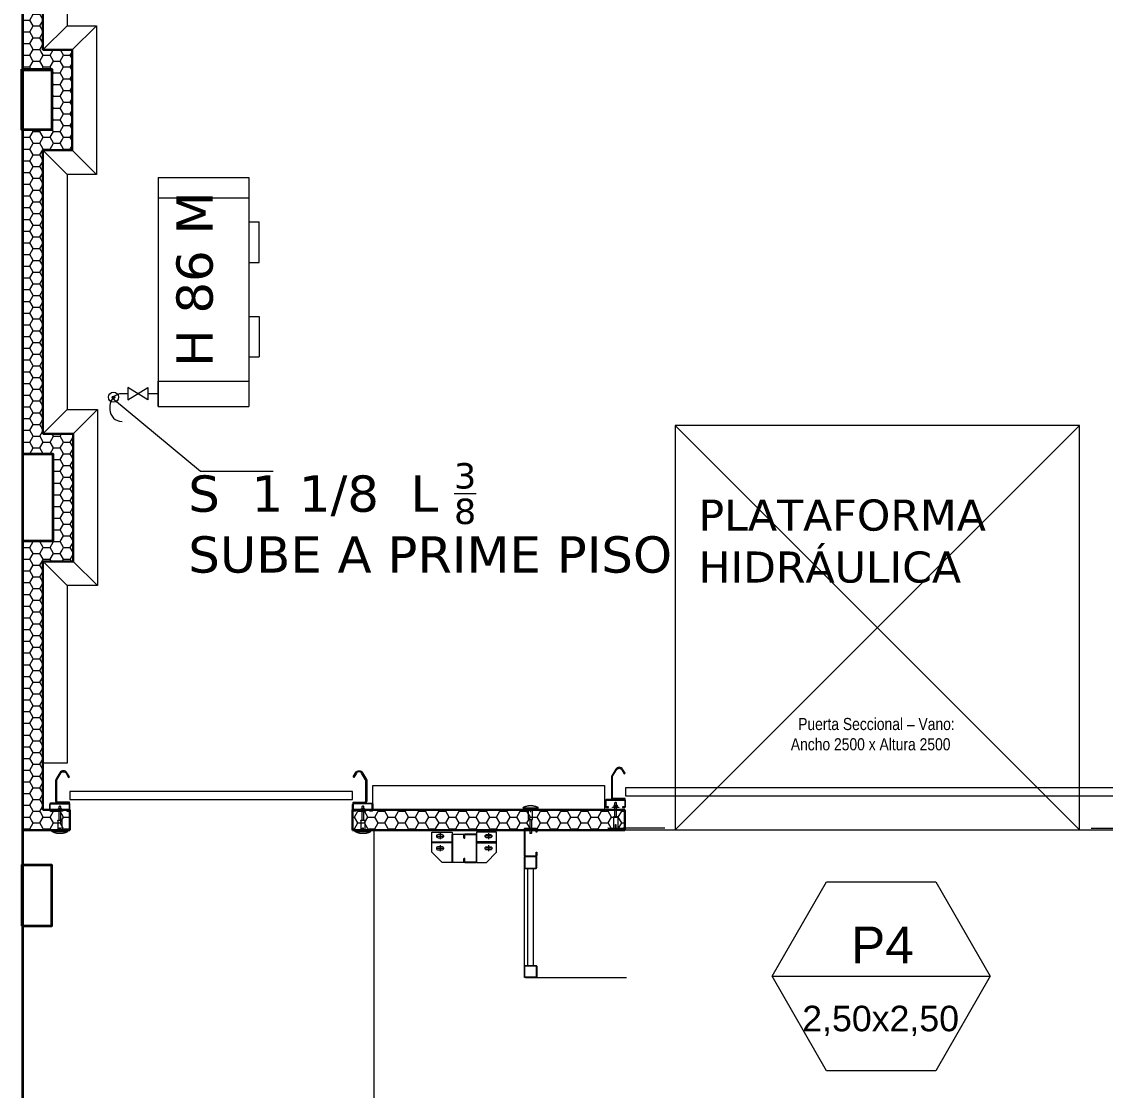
# Model space of a CAD drawing. Header units: metres. Extents: x -163 to 91, y -12 to 67.
# Drawn here: x -155.39 to -150.03, y 11.69 to 16.98 of the extents above; entities that cross this region are included whole.
import ezdxf

# ---------------------------------------------------------------- set-up
doc = ezdxf.new("R2010")
doc.units = ezdxf.units.M
doc.header["$LTSCALE"] = 0.508
doc.linetypes.add('STYLE_02', pattern=[0.694425, 0.48607, -0.208355])
doc.layers.get('0').update_dxf_attribs({"lineweight": 18})
for name, color, linetype, lineweight in [('(A) Accesorios', 7, 'Continuous', 9), ('(A) Estructura', 7, 'Continuous', 9), ('(A) Seccionales', 7, 'Continuous', 9), ('10°C', 230, 'Continuous', 18), ('columnas HA', 7, 'Continuous', 35), ('Muros', 7, 'Continuous', 35), ('None', 7, 'Continuous', 5), ('panel nuevo', 7, 'Continuous', 30), ('TEXTOTERMINACIONES', 7, 'Continuous', 20), ('Zócalo', 7, 'Continuous', 9)]:
    doc.layers.add(name, color=color, linetype=linetype, lineweight=lineweight)
doc.styles.add('Arial', font='arial.ttf')
doc.styles.add('Arial Narrow', font='ARIALN.TTF')
doc.styles.add('Verdana', font='verdana.ttf')
pattern_1 = [(0, (-146.294636, 11.969912), (0.05022949, 0.029000004), [0.03348633, -0.06697266]), (120, (-146.294636, 11.969912), (-0.050229486, 0.029000014), [0.03348633, -0.06697266]), (60, (-146.26115, 12.027912), (6e-09, 0.05800002), [0.03348633, -0.06697266])]

# ---------------------------------------------------------------- blocks, each defined once
blk = doc.blocks.new('Secc_2500')
at = {"color": 0, "linetype": 'Continuous', "lineweight": 18, "flags": 128}
for points in [[(-1.2521, 0.171), (-1.2645, 0.1915, 0.56466), (-1.2988, 0.1915), (-1.3186, 0.1587, 0.136524), (-1.32, 0.1535), (-1.32, 0.0512, 0.414214), (-1.31, 0.0412), (-1.2521, 0.0412), (-1.2521, 0.0462), (-1.31, 0.0462, -0.414214), (-1.315, 0.0512), (-1.315, 0.1535, -0.136524), (-1.3143, 0.1561), (-1.2945, 0.1889, -0.56466), (-1.2688, 0.1889), (-1.2564, 0.1684)], [(1.2521, 0.171), (1.2645, 0.1915, -0.56466), (1.2988, 0.1915), (1.3186, 0.1587, -0.136524), (1.32, 0.1535), (1.32, 0.0512, -0.414214), (1.31, 0.0412), (1.2521, 0.0412), (1.2521, 0.0462), (1.31, 0.0462, 0.414214), (1.315, 0.0512), (1.315, 0.1535, 0.136524), (1.3143, 0.1561), (1.2945, 0.1889, 0.56466), (1.2688, 0.1889), (1.2564, 0.1684)], [(-1.265, 0.0012), (-1.2564, 0.0012, 0.414214), (-1.25, 0.0076), (-1.25, 0.0348, 0.414214), (-1.2564, 0.0412), (-1.3436, 0.0412, 0.414214), (-1.35, 0.0348), (-1.35, 0.0076, 0.414214), (-1.3436, 0.0012), (-1.335, 0.0012), (-1.335, 0.0044), (-1.3436, 0.0044, -0.414214), (-1.3468, 0.0076), (-1.3468, 0.0348, -0.414214), (-1.3436, 0.038), (-1.2564, 0.038, -0.414214), (-1.2532, 0.0348), (-1.2532, 0.0076, -0.414214), (-1.2564, 0.0044), (-1.265, 0.0044)], [(1.265, 0.0012), (1.2564, 0.0012, -0.414214), (1.25, 0.0076), (1.25, 0.0348, -0.414214), (1.2564, 0.0412), (1.3436, 0.0412, -0.414214), (1.35, 0.0348), (1.35, 0.0076, -0.414214), (1.3436, 0.0012), (1.335, 0.0012), (1.335, 0.0044), (1.3436, 0.0044, 0.414214), (1.3468, 0.0076), (1.3468, 0.0348, 0.414214), (1.3436, 0.038), (1.2564, 0.038, 0.414214), (1.2532, 0.0348), (1.2532, 0.0076, 0.414214), (1.2564, 0.0044), (1.265, 0.0044)]]:
    blk.add_lwpolyline(points, format="xyb", close=True, dxfattribs=at)
blk.add_lwpolyline([(-1.25, 0.059), (1.25, 0.059), (1.25, 0.099), (-1.25, 0.099)], close=True, dxfattribs=at)
blk = doc.blocks.new('Group-3')
at = {"color": 0, "lineweight": 18, "flags": 128}
blk.add_lwpolyline([(-5.608, 12.9683), (-5.608, 12.9843, 0.414214), (-5.61, 12.9863), (-5.662, 12.9863, 0.414214), (-5.664, 12.9843), (-5.664, 12.8523, 0.414214), (-5.662, 12.8503), (-5.61, 12.8503, 0.414214), (-5.608, 12.8523), (-5.608, 12.8683), (-5.606, 12.8683), (-5.606, 12.8523, -0.414214), (-5.61, 12.8483), (-5.662, 12.8483, -0.414214), (-5.666, 12.8523), (-5.666, 12.9843, -0.414214), (-5.662, 12.9883), (-5.61, 12.9883, -0.414214), (-5.606, 12.9843), (-5.606, 12.9683)], format="xyb", close=True, dxfattribs=at)
blk = doc.blocks.new('Group-4')
at = {"color": 0, "lineweight": 18, "flags": 128}
blk.add_lwpolyline([(-1.8658, 12.9383), (-1.8658, 12.9543, -0.414214), (-1.8638, 12.9563), (-1.8118, 12.9563, -0.414214), (-1.8098, 12.9543), (-1.8098, 12.8223, -0.414214), (-1.8118, 12.8203), (-1.8638, 12.8203, -0.414214), (-1.8658, 12.8223), (-1.8658, 12.8383), (-1.8678, 12.8383), (-1.8678, 12.8223, 0.414214), (-1.8638, 12.8183), (-1.8118, 12.8183, 0.414214), (-1.8078, 12.8223), (-1.8078, 12.9543, 0.414214), (-1.8118, 12.9583), (-1.8638, 12.9583, 0.414214), (-1.8678, 12.9543), (-1.8678, 12.9383)], format="xyb", close=True, dxfattribs=at)
blk = doc.blocks.new('Group-5')
at = {"color": 0}
for p, q in [((-0.057, 0.0085), (-0.057, -0.0085)), ((-0.0555, 0.01), (0, 0.01)), ((-0.018, 0.001), (-0.018, -0.001)), ((0, 0.0015), (-0.0175, 0.0015)), ((0, 0.039), (0, -0.039)), ((-0.0555, -0.01), (0, -0.01)), ((-0.0175, -0.0015), (0, -0.0015))]:
    blk.add_line(p, q, dxfattribs=at)
for points in [[(-0.0555, 0.01), (-0.0559, 0.01), (-0.0566, 0.0096), (-0.057, 0.0089), (-0.057, 0.0085)], [(-0.0175, 0.0015), (-0.0176, 0.0015), (-0.0179, 0.0014), (-0.018, 0.0011), (-0.018, 0.001)], [(0, -0.039), (0.01, -0.0208), (0.01, 0.0208), (0, 0.039)], [(-0.057, -0.0085), (-0.057, -0.0089), (-0.0566, -0.0096), (-0.0559, -0.01), (-0.0555, -0.01)], [(-0.018, -0.001), (-0.018, -0.0011), (-0.0179, -0.0014), (-0.0176, -0.0015), (-0.0175, -0.0015)]]:
    blk.add_open_spline(points, degree=2, dxfattribs=at)
blk = doc.blocks.new('Group-6')
at = {"color": 0}
for p, q in [((-0.1122, -0.0074), (-0.1122, 0.0074)), ((-0.1116, 0.0049), (-0.1046, 0.0049)), ((-0.104, -0.0074), (-0.104, 0.0074)), ((-0.1116, -0.0049), (-0.1046, -0.0049))]:
    blk.add_line(p, q, dxfattribs=at)
at = {"color": 0, "flags": 128}
blk.add_lwpolyline([(-0.1046, 0.0049, -0.1283), (-0.1046, -0.0049, -0.2566), (-0.1046, -0.0098), (-0.1116, -0.0098, -0.2566), (-0.1116, -0.0049, -0.1283), (-0.1116, 0.0049, -0.2566), (-0.1116, 0.0098), (-0.1046, 0.0098, -0.2566)], format="xyb", close=True, dxfattribs=at)
blk = doc.blocks.new('(A) Hongo Suj')
at = {"layer": '(A) Accesorios', "color": 0, "linetype": 'Continuous'}
for p, q in [((-0.1246, 0.004), (-0.1266, 0.002)), ((-0.1266, -0.002), (-0.1266, 0.002)), ((-0.057, 0.004), (-0.1246, 0.004)), ((-0.1246, -0.004), (-0.1246, 0.004)), ((-0.1246, -0.004), (-0.1266, -0.002)), ((-0.057, -0.004), (-0.1246, -0.004))]:
    blk.add_line(p, q, dxfattribs=at)
blk.add_lwpolyline([(-0.102, 0.015), (-0.104, 0.015), (-0.104, -0.015), (-0.102, -0.015)], close=True, dxfattribs=at)
at = {"layer": '(A) Accesorios', "color": 0}
for name in ['Group-6', 'Group-5']:
    blk.add_blockref(name, (0, 0), dxfattribs=at)
blk = doc.blocks.new('Group-7')
at = {"color": 0, "lineweight": 18, "flags": 128}
blk.add_lwpolyline([(-1.8698, 12.9383), (-1.8698, 12.9543, 0.414214), (-1.8718, 12.9563), (-1.9238, 12.9563, 0.414214), (-1.9258, 12.9543), (-1.9258, 12.8223, 0.414214), (-1.9238, 12.8203), (-1.8718, 12.8203, 0.414214), (-1.8698, 12.8223), (-1.8698, 12.8383), (-1.8678, 12.8383), (-1.8678, 12.8223, -0.414214), (-1.8718, 12.8183), (-1.9238, 12.8183, -0.414214), (-1.9278, 12.8223), (-1.9278, 12.9543, -0.414214), (-1.9238, 12.9583), (-1.8718, 12.9583, -0.414214), (-1.8678, 12.9543), (-1.8678, 12.9383)], format="xyb", close=True, dxfattribs=at)
blk = doc.blocks.new('(A) Clip')
at = {"layer": '(A) Estructura', "color": 0, "linetype": 'Continuous', "lineweight": 9}
for p, q in [((0.08, 0.03), (0.04, 0.03)), ((0.06, 0.045), (0.06, 0.015)), ((0.08, -0.03), (0.04, -0.03)), ((0.06, -0.015), (0.06, -0.045))]:
    blk.add_line(p, q, dxfattribs=at)
at = {"layer": '(A) Estructura', "color": 0, "linetype": 'Continuous'}
for points in [[(0, -0.1), (0.05, -0.1), (0.1, -0.05), (0.1, 0.05), (0, 0.05)], [(0, -0.0025), (0.1, -0.0025), (0.1, 0.0025), (0, 0.0025)]]:
    blk.add_lwpolyline(points, close=True, dxfattribs=at)
at = {"layer": '(A) Estructura', "color": 0, "linetype": 'Continuous', "flags": 128}
for points in [[(0.05, 0.0225, -0.414214), (0.0425, 0.03, -0.414214), (0.05, 0.0375), (0.07, 0.0375, -0.414214), (0.0775, 0.03, -0.414214), (0.07, 0.0225)], [(0.05, -0.0375, -0.414214), (0.0425, -0.03, -0.414214), (0.05, -0.0225), (0.07, -0.0225, -0.414214), (0.0775, -0.03, -0.414214), (0.07, -0.0375)]]:
    blk.add_lwpolyline(points, format="xyb", close=True, dxfattribs=at)
blk = doc.blocks.new('Group-8')
at = {"color": 0, "lineweight": 18, "flags": 128}
blk.add_lwpolyline([(-2.224, 12.9683), (-2.224, 12.9843, -0.414214), (-2.222, 12.9863), (-2.17, 12.9863, -0.414214), (-2.168, 12.9843), (-2.168, 12.8523, -0.414214), (-2.17, 12.8503), (-2.222, 12.8503, -0.414214), (-2.224, 12.8523), (-2.224, 12.8683), (-2.226, 12.8683), (-2.226, 12.8523, 0.414214), (-2.222, 12.8483), (-2.17, 12.8483, 0.414214), (-2.166, 12.8523), (-2.166, 12.9843, 0.414214), (-2.17, 12.9883), (-2.222, 12.9883, 0.414214), (-2.226, 12.9843), (-2.226, 12.9683)], format="xyb", close=True, dxfattribs=at)
blk = doc.blocks.new('Group-9')
at = {"layer": 'TEXTOTERMINACIONES', "color": 0}
blk.add_lwpolyline([(-4.4408, 12.2553), (-4.1708, 12.723), (-3.6308, 12.723), (-3.3608, 12.2553), (-3.6308, 11.7876), (-4.1708, 11.7876)], close=True, dxfattribs=at)
blk = doc.blocks.new('Group-10')
at = {"color": 0, "lineweight": 18, "flags": 128}
blk.add_lwpolyline([(-5.9663, 12.9383), (-5.9663, 12.9543, 0.414214), (-5.9683, 12.9563), (-6.0203, 12.9563, 0.414214), (-6.0223, 12.9543), (-6.0223, 12.8223, 0.414214), (-6.0203, 12.8203), (-5.9683, 12.8203, 0.414214), (-5.9663, 12.8223), (-5.9663, 12.8383), (-5.9643, 12.8383), (-5.9643, 12.8223, -0.414214), (-5.9683, 12.8183), (-6.0203, 12.8183, -0.414214), (-6.0243, 12.8223), (-6.0243, 12.9543, -0.414214), (-6.0203, 12.9583), (-5.9683, 12.9583, -0.414214), (-5.9643, 12.9543), (-5.9643, 12.9383)], format="xyb", close=True, dxfattribs=at)
blk = doc.blocks.new('Group-11')
at = {"color": 0, "lineweight": 18, "flags": 128}
blk.add_lwpolyline([(-5.9623, 12.9383), (-5.9623, 12.9543, -0.414214), (-5.9603, 12.9563), (-5.9083, 12.9563, -0.414214), (-5.9063, 12.9543), (-5.9063, 12.8223, -0.414214), (-5.9083, 12.8203), (-5.9603, 12.8203, -0.414214), (-5.9623, 12.8223), (-5.9623, 12.8383), (-5.9643, 12.8383), (-5.9643, 12.8223, 0.414214), (-5.9603, 12.8183), (-5.9083, 12.8183, 0.414214), (-5.9043, 12.8223), (-5.9043, 12.9543, 0.414214), (-5.9083, 12.9583), (-5.9603, 12.9583, 0.414214), (-5.9643, 12.9543), (-5.9643, 12.9383)], format="xyb", close=True, dxfattribs=at)
blk = doc.blocks.new('Group-12')
at = {"color": 0, "linetype": 'Continuous', "lineweight": 18}
for p, q in [((-5.666, 12.2483), (-5.666, 12.8483)), ((-2.166, 12.2483), (-2.166, 12.8483)), ((-5.662, 12.2483), (-5.162, 12.2483)), ((-2.666, 12.2483), (-2.166, 12.2483))]:
    blk.add_line(p, q, dxfattribs=at)
at = {"color": 0, "linetype": 'Continuous', "lineweight": 18, "flags": 128}
for points in [[(-5.662, 12.7883), (-5.61, 12.7883, 0.414214), (-5.606, 12.7923), (-5.606, 12.8443, 0.414214), (-5.61, 12.8483), (-5.662, 12.8483, 0.414214), (-5.666, 12.8443), (-5.666, 12.7923, 0.414214)], [(-5.662, 12.7903), (-5.61, 12.7903, 0.414214), (-5.608, 12.7923), (-5.608, 12.8443, 0.414214), (-5.61, 12.8463), (-5.662, 12.8463, 0.414214), (-5.664, 12.8443), (-5.664, 12.7923, 0.414214)], [(-2.17, 12.7883), (-2.222, 12.7883, -0.414214), (-2.226, 12.7923), (-2.226, 12.8443, -0.414214), (-2.222, 12.8483), (-2.17, 12.8483, -0.414214), (-2.166, 12.8443), (-2.166, 12.7923, -0.414214)], [(-2.17, 12.7903), (-2.222, 12.7903, -0.414214), (-2.224, 12.7923), (-2.224, 12.8443, -0.414214), (-2.222, 12.8463), (-2.17, 12.8463, -0.414214), (-2.168, 12.8443), (-2.168, 12.7923, -0.414214)], [(-5.662, 12.3083), (-5.61, 12.3083, -0.414214), (-5.606, 12.3043), (-5.606, 12.2523, -0.414214), (-5.61, 12.2483), (-5.662, 12.2483, -0.414214), (-5.666, 12.2523), (-5.666, 12.3043, -0.414214)], [(-5.662, 12.3063), (-5.61, 12.3063, -0.414214), (-5.608, 12.3043), (-5.608, 12.2523, -0.414214), (-5.61, 12.2503), (-5.662, 12.2503, -0.414214), (-5.664, 12.2523), (-5.664, 12.3043, -0.414214)], [(-2.17, 12.3083), (-2.222, 12.3083, 0.414214), (-2.226, 12.3043), (-2.226, 12.2523, 0.414214), (-2.222, 12.2483), (-2.17, 12.2483, 0.414214), (-2.166, 12.2523), (-2.166, 12.3043, 0.414214)], [(-2.17, 12.3063), (-2.222, 12.3063, 0.414214), (-2.224, 12.3043), (-2.224, 12.2523, 0.414214), (-2.222, 12.2503), (-2.17, 12.2503, 0.414214), (-2.168, 12.2523), (-2.168, 12.3043, 0.414214)]]:
    blk.add_lwpolyline(points, format="xyb", close=True, dxfattribs=at)
at = {"color": 0, "linetype": 'Continuous', "lineweight": 18}
for points in [[(-5.651, 12.3083), (-5.621, 12.3083), (-5.621, 12.7883), (-5.651, 12.7883)], [(-2.181, 12.3083), (-2.211, 12.3083), (-2.211, 12.7883), (-2.181, 12.7883)]]:
    blk.add_lwpolyline(points, close=True, dxfattribs=at)
at = {"layer": 'None', "color": 0, "linetype": 'Continuous', "lineweight": 5}
for p, q in [((-4.972, 12.9883), (-5.165, 12.9883)), ((-2.862, 12.9883), (-2.667, 12.9883))]:
    blk.add_line(p, q, dxfattribs=at)
at = {"layer": 'TEXTOTERMINACIONES', "color": 0}
blk.add_line((-4.4408, 12.2553), (-3.3612, 12.2553), dxfattribs=at)
at = {"layer": '(A) Estructura', "color": 0, "rotation": 90}
for p in [(-5.636, 13.0883), (-2.196, 13.0883)]:
    blk.add_blockref('(A) Hongo Suj', p, dxfattribs=at)
at = {"layer": '(A) Estructura', "color": 0, "xscale": -1, "rotation": 90}
for p in [(-5.215, 12.9883), (-2.615, 12.9883)]:
    blk.add_blockref('(A) Hongo Suj', p, dxfattribs=at)
at = {"layer": '(A) Estructura', "color": 0}
for name, p in [('Group-3', (0, 0)), ('Group-8', (0, 0)), ('Group-10', (0, 0)), ('Group-11', (0, 0)), ('(A) Clip', (-5.9043, 12.9183)), ('Group-7', (0, 0)), ('Group-4', (0, 0)), ('(A) Clip', (-1.8078, 12.9183))]:
    blk.add_blockref(name, p, dxfattribs=at)
at = {"layer": '(A) Estructura', "color": 0, "xscale": -1}
for p in [(-6.0243, 12.9183), (-1.9278, 12.9183)]:
    blk.add_blockref('(A) Clip', p, dxfattribs=at)
at = {"layer": '(A) Seccionales', "color": 0}
blk.add_blockref('Secc_2500', (-3.916, 13.0883), dxfattribs=at)
at = {"layer": 'TEXTOTERMINACIONES', "color": 0}
blk.add_blockref('Group-9', (0, 0), dxfattribs=at)
at = {"color": 0, "char_height": 0.059946, "attachment_point": 1, "line_spacing_factor": 0.996582, "style": 'Arial Narrow'}
for s, insert in [('Puerta Seccional – Vano:', (-4.3119, 13.5333)), ('Ancho 2500 x Altura 2500', (-4.3482, 13.433))]:
    blk.add_mtext(s, dxfattribs=dict(at, insert=insert))
at = {"layer": 'TEXTOTERMINACIONES', "color": 0, "attachment_point": 8, "line_spacing_factor": 0.96736, "style": 'Arial'}
for s, insert, char_height in [('P4', (-3.895, 12.3191), 0.1819), ('2,50x2,50', (-3.9037, 11.9591), 0.1265)]:
    blk.add_mtext(s, dxfattribs=dict(at, insert=insert, char_height=char_height))
blk = doc.blocks.new('Group-13')
at = {"color": 0, "linetype": 'Continuous', "lineweight": 18, "flags": 128}
for points in [[(-7.9189, 13.2418), (-7.9313, 13.2623, 0.56466), (-7.9656, 13.2623), (-7.9854, 13.2295, 0.136524), (-7.9868, 13.2244), (-7.9868, 13.122, 0.414214), (-7.9768, 13.112), (-7.9189, 13.112), (-7.9189, 13.117), (-7.9768, 13.117, -0.414214), (-7.9818, 13.122), (-7.9818, 13.2244, -0.136524), (-7.9811, 13.2269), (-7.9613, 13.2598, -0.56466), (-7.9356, 13.2598), (-7.9232, 13.2392)], [(-6.5147, 13.2418), (-6.5023, 13.2623, -0.56466), (-6.468, 13.2623), (-6.4482, 13.2295, -0.136524), (-6.4468, 13.2244), (-6.4468, 13.122, -0.414214), (-6.4568, 13.112), (-6.5147, 13.112), (-6.5147, 13.117), (-6.4568, 13.117, 0.414214), (-6.4518, 13.122), (-6.4518, 13.2244, 0.136524), (-6.4525, 13.2269), (-6.4723, 13.2598, 0.56466), (-6.498, 13.2598), (-6.5104, 13.2392)], [(-7.9318, 13.072), (-7.9232, 13.072, 0.414214), (-7.9168, 13.0784), (-7.9168, 13.1056, 0.414214), (-7.9232, 13.112), (-8.0104, 13.112, 0.414214), (-8.0168, 13.1056), (-8.0168, 13.0784, 0.414214), (-8.0104, 13.072), (-8.0018, 13.072), (-8.0018, 13.0752), (-8.0104, 13.0752, -0.414214), (-8.0136, 13.0784), (-8.0136, 13.1056, -0.414214), (-8.0104, 13.1088), (-7.9232, 13.1088, -0.414214), (-7.92, 13.1056), (-7.92, 13.0784, -0.414214), (-7.9232, 13.0752), (-7.9318, 13.0752)], [(-6.5018, 13.072), (-6.5104, 13.072, -0.414214), (-6.5168, 13.0784), (-6.5168, 13.1056, -0.414214), (-6.5104, 13.112), (-6.4232, 13.112, -0.414214), (-6.4168, 13.1056), (-6.4168, 13.0784, -0.414214), (-6.4232, 13.072), (-6.4318, 13.072), (-6.4318, 13.0752), (-6.4232, 13.0752, 0.414214), (-6.42, 13.0784), (-6.42, 13.1056, 0.414214), (-6.4232, 13.1088), (-6.5104, 13.1088, 0.414214), (-6.5136, 13.1056), (-6.5136, 13.0784, 0.414214), (-6.5104, 13.0752), (-6.5018, 13.0752)]]:
    blk.add_lwpolyline(points, format="xyb", close=True, dxfattribs=at)
blk.add_lwpolyline([(-7.9168, 13.1298), (-6.5168, 13.1298), (-6.5168, 13.1698), (-7.9168, 13.1698)], close=True, dxfattribs=at)
at = {"layer": '(A) Estructura', "color": 0, "xscale": -1, "rotation": 90}
for p in [(-7.9658, 12.9708), (-6.4658, 12.9708)]:
    blk.add_blockref('(A) Hongo Suj', p, dxfattribs=at)

msp = doc.modelspace()

# ---------------------------------------------------------------- hatches: boundary and pattern name
at = {"layer": 'panel nuevo', "linetype": 'Continuous', "lineweight": 9}
h = msp.add_hatch(dxfattribs=at)
h.set_pattern_fill('HONEY', style=0, pattern_type=2)
h.set_pattern_definition(pattern_1)
h.paths.add_polyline_path([(-155.2874, 16.8392), (-155.3874, 16.7392), (-155.3874, 18.3384), (-155.2874, 18.3384)])
h = msp.add_hatch(dxfattribs=at)
h.set_pattern_fill('HONEY', style=0, pattern_type=2)
h.set_pattern_definition(pattern_1)
h.paths.add_polyline_path([(-155.1424, 16.8392), (-155.2424, 16.7392), (-155.3874, 16.7392), (-155.2874, 16.8392)])
h = msp.add_hatch(dxfattribs=at)
h.set_pattern_fill('HONEY', style=0, pattern_type=2)
h.set_pattern_definition(pattern_1)
h.paths.add_polyline_path([(-155.1424, 16.3434), (-155.2424, 16.4434), (-155.2424, 16.7392), (-155.1424, 16.8392)])
h = msp.add_hatch(dxfattribs=at)
h.set_pattern_fill('HONEY', style=0, pattern_type=2)
h.set_pattern_definition(pattern_1)
h.paths.add_polyline_path([(-155.2874, 14.94), (-155.3874, 14.84), (-155.3874, 16.4434), (-155.2874, 16.3434)])
h = msp.add_hatch(dxfattribs=at)
h.set_pattern_fill('HONEY', style=0, pattern_type=2)
h.set_pattern_definition(pattern_1)
h.paths.add_polyline_path([(-155.2874, 16.3434), (-155.3874, 16.4434), (-155.2424, 16.4434), (-155.1424, 16.3434)])
h = msp.add_hatch(dxfattribs=at)
h.set_pattern_fill('HONEY', style=0, pattern_type=2)
h.set_pattern_definition(pattern_1)
h.paths.add_polyline_path([(-155.1374, 14.94), (-155.2374, 14.84), (-155.3874, 14.84), (-155.2874, 14.94)])
h = msp.add_hatch(dxfattribs=at)
h.set_pattern_fill('HONEY', style=0, pattern_type=2)
h.set_pattern_definition(pattern_1)
h.paths.add_polyline_path([(-155.1374, 14.3084), (-155.2374, 14.4084), (-155.2374, 14.84), (-155.1374, 14.94)])
h = msp.add_hatch(dxfattribs=at)
h.set_pattern_fill('HONEY', style=0, pattern_type=2)
h.set_pattern_definition(pattern_1)
h.paths.add_polyline_path([(-155.2874, 13.0784), (-155.3874, 12.9784), (-155.3874, 14.4084), (-155.2874, 14.3084)])
h = msp.add_hatch(dxfattribs=at)
h.set_pattern_fill('HONEY', style=0, pattern_type=2)
h.set_pattern_definition(pattern_1)
h.paths.add_polyline_path([(-155.2874, 13.0784), (-155.3874, 12.9784), (-155.3874, 14.4084), (-155.2874, 14.3084)])
h = msp.add_hatch(dxfattribs=at)
h.set_pattern_fill('HONEY', style=0, pattern_type=2)
h.set_pattern_definition(pattern_1)
h.paths.add_polyline_path([(-155.2874, 14.3084), (-155.3874, 14.4084), (-155.2374, 14.4084), (-155.1374, 14.3084)])
h = msp.add_hatch(dxfattribs=at)
h.set_pattern_fill('HONEY', style=0, pattern_type=2)
h.set_pattern_definition(pattern_1)
h.paths.add_polyline_path([(-155.1542, 13.0784), (-155.1542, 12.9784), (-155.3874, 12.9784), (-155.2874, 13.0784)])
h = msp.add_hatch(dxfattribs=at)
h.set_pattern_fill('HONEY', style=0, pattern_type=2)
h.set_pattern_definition(pattern_1)
h.paths.add_polyline_path([(-155.1542, 13.0784), (-155.1542, 12.9784), (-155.3874, 12.9784), (-155.2874, 13.0784)])
h = msp.add_hatch(dxfattribs=at)
h.set_pattern_fill('HONEY', style=0, pattern_type=2)
h.set_pattern_definition(pattern_1)
h.paths.add_polyline_path([(-152.4074, 13.0784), (-152.4074, 12.9784), (-153.7542, 12.9784), (-153.7542, 13.0784)])
h = msp.add_hatch(dxfattribs=at)
h.set_pattern_fill('HONEY', style=0, pattern_type=2)
h.set_pattern_definition(pattern_1)
h.paths.add_polyline_path([(-152.4074, 13.0784), (-152.4074, 12.9784), (-153.7542, 12.9784), (-153.7542, 13.0784)])

# ---------------------------------------------------------------- linework, layer by layer
at = {"layer": '10°C', "linetype": 'Continuous', "lineweight": 0}
for p, q in [((-154.7174, 16.208), (-154.7174, 15.0755)), ((-154.7174, 16.208), (-154.2674, 16.208)), ((-154.2674, 16.208), (-154.2674, 15.0755)), ((-154.7174, 16.108), (-154.2674, 16.108)), ((-154.2674, 15.988), (-154.2174, 15.988)), ((-154.2174, 15.788), (-154.2174, 15.988)), ((-154.2674, 15.788), (-154.2174, 15.788)), ((-154.2674, 15.5205), (-154.2174, 15.5205)), ((-154.2174, 15.5205), (-154.2174, 15.3205)), ((-154.2674, 15.3205), (-154.2174, 15.3205)), ((-154.7174, 15.2005), (-154.2674, 15.2005)), ((-154.7174, 15.0755), (-154.7174, 15.2005)), ((-154.8674, 15.138), (-154.8956, 15.138)), ((-154.8674, 15.108), (-154.7674, 15.168)), ((-154.7674, 15.108), (-154.8674, 15.168)), ((-154.8674, 15.168), (-154.8674, 15.108)), ((-154.7674, 15.168), (-154.7674, 15.108)), ((-154.7174, 15.138), (-154.7674, 15.138)), ((-154.9556, 15.078), (-154.9556, 15.0602)), ((-154.7174, 15.0755), (-154.2674, 15.0755)), ((-154.5078, 14.7545), (-154.1478, 14.7545))]:
    msp.add_line(p, q, dxfattribs=at)
msp.add_lwpolyline([(-154.9421, 15.1158), (-154.5078, 14.7545)], dxfattribs=at)
for radius in [0.025, 0.00613]:
    msp.add_circle((-154.938, 15.1204), radius, dxfattribs=at)
for centre, start, end in [((-154.8956, 15.078), 90, 180), ((-154.8956, 15.0602), 180, 270)]:
    msp.add_arc(centre, 0.06, start, end, dxfattribs=at)
at = {"layer": 'columnas HA'}
for points in [[(-155.3924, 16.7434), (-155.2424, 16.7434), (-155.2424, 16.4434), (-155.3924, 16.4434)], [(-155.3874, 14.84), (-155.2374, 14.84), (-155.2374, 14.4084), (-155.3874, 14.4084)], [(-155.3924, 12.505), (-155.2424, 12.505), (-155.2424, 12.805), (-155.2474, 12.805), (-155.3924, 12.805)], [(-155.3924, 12.505), (-155.2424, 12.505), (-155.2424, 12.805), (-155.2474, 12.805), (-155.3924, 12.805)]]:
    msp.add_lwpolyline(points, close=True, dxfattribs=at)
at = {"layer": 'Muros'}
msp.add_line((-155.3874, -8.0562), (-155.3874, 43.61), dxfattribs=at)
msp.add_line((-155.3874, -8.0562), (-155.3874, 43.61), dxfattribs=at)
at = {"layer": 'None', "linetype": 'Continuous', "lineweight": 5}
for p, q in [((-152.4074, 12.9784), (-153.6474, 12.9784)), ((-153.6474, 3.17), (-153.6474, 12.9784)), ((-152.4074, 12.9784), (-153.6474, 12.9784)), ((-149.9035, 12.9784), (-152.4074, 12.9784))]:
    msp.add_line(p, q, dxfattribs=at)
at = {"layer": 'None', "linetype": 'STYLE_02', "lineweight": 5}
msp.add_line((-155.2724, 12.8092), (-155.2474, 12.8092), dxfattribs=at)
msp.add_line((-155.2724, 12.8092), (-155.2474, 12.8092), dxfattribs=at)
at = {"layer": 'panel nuevo'}
for p, q in [((-155.3874, 16.7392), (-155.3874, 18.3384)), ((-155.2874, 16.8392), (-155.2874, 18.2384)), ((-155.1424, 16.8392), (-155.2874, 16.8392)), ((-155.1424, 16.3434), (-155.1424, 16.8392)), ((-155.2424, 16.7392), (-155.3874, 16.7392)), ((-155.2424, 16.4434), (-155.2424, 16.7392)), ((-155.3874, 14.84), (-155.3874, 16.4434)), ((-155.3874, 16.4434), (-155.2424, 16.4434)), ((-155.2874, 14.94), (-155.2874, 16.3434)), ((-155.2874, 16.3434), (-155.1424, 16.3434)), ((-155.1374, 14.94), (-155.2874, 14.94)), ((-155.1374, 14.3084), (-155.1374, 14.94)), ((-155.2374, 14.84), (-155.3874, 14.84)), ((-155.2374, 14.4084), (-155.2374, 14.84)), ((-155.3874, 12.9784), (-155.3874, 14.4084)), ((-155.3874, 12.9784), (-155.3874, 14.4084)), ((-155.3874, 14.4084), (-155.2374, 14.4084)), ((-155.2874, 13.0784), (-155.2874, 14.3084)), ((-155.2874, 13.0784), (-155.2874, 14.3084)), ((-155.2874, 14.3084), (-155.1374, 14.3084)), ((-155.1542, 13.0784), (-155.2874, 13.0784)), ((-155.1542, 13.0784), (-155.2874, 13.0784)), ((-155.1542, 13.0784), (-155.1542, 12.9784)), ((-155.1542, 13.0784), (-155.1542, 12.9784)), ((-153.7542, 13.0784), (-153.7542, 12.9784)), ((-152.4074, 13.0784), (-153.7542, 13.0784)), ((-153.7542, 13.0784), (-153.7542, 12.9784)), ((-152.4074, 13.0784), (-153.7542, 13.0784)), ((-152.4074, 13.0784), (-152.4074, 12.9784)), ((-152.4074, 13.0784), (-152.4074, 12.9784)), ((-155.1542, 12.9784), (-155.3874, 12.9784)), ((-155.1542, 12.9784), (-155.3874, 12.9784)), ((-152.4074, 12.9784), (-153.7542, 12.9784)), ((-152.4074, 12.9784), (-153.7542, 12.9784))]:
    msp.add_line(p, q, dxfattribs=at)
at = {"layer": 'Zócalo'}
for p, q in [((-155.1674, 16.9592), (-155.2874, 16.8392)), ((-155.0224, 16.9592), (-155.1424, 16.8392)), ((-155.1674, 16.2234), (-155.2874, 16.3434)), ((-155.0224, 16.2234), (-155.1424, 16.3434)), ((-155.1674, 15.06), (-155.2874, 14.94)), ((-155.0174, 15.06), (-155.1374, 14.94)), ((-155.1674, 14.1884), (-155.2794, 14.3004)), ((-155.0174, 14.1884), (-155.1374, 14.3084))]:
    msp.add_line(p, q, dxfattribs=at)
msp.add_lwpolyline([(-155.1674, 18.1184), (-155.1674, 16.9592), (-155.0224, 16.9592), (-155.0224, 16.2234), (-155.1674, 16.2234), (-155.1674, 15.06), (-155.0174, 15.06), (-155.0174, 14.1884), (-155.1674, 14.1884), (-155.1674, 13.31), (-155.2874, 13.31), (-155.2874, 14.3084), (-155.1374, 14.3084), (-155.1374, 14.94), (-155.2874, 14.94), (-155.2874, 16.3434), (-155.1424, 16.3434), (-155.1424, 16.8392), (-155.2874, 16.8392), (-155.2874, 18.2384)], dxfattribs=at)
msp.add_lwpolyline([(-155.1674, 18.1184), (-155.1674, 16.9592), (-155.0224, 16.9592), (-155.0224, 16.2234), (-155.1674, 16.2234), (-155.1674, 15.06), (-155.0174, 15.06), (-155.0174, 14.1884), (-155.1674, 14.1884), (-155.1674, 13.31), (-155.2874, 13.31), (-155.2874, 14.3084), (-155.1374, 14.3084), (-155.1374, 14.94), (-155.2874, 14.94), (-155.2874, 16.3434), (-155.1424, 16.3434), (-155.1424, 16.8392), (-155.2874, 16.8392), (-155.2874, 18.2384)], dxfattribs=at)
msp.add_lwpolyline([(-153.6542, 13.1984), (-152.5074, 13.1984), (-152.5074, 13.0784), (-153.6542, 13.0784)], close=True, dxfattribs=at)
msp.add_lwpolyline([(-153.6542, 13.1984), (-152.5074, 13.1984), (-152.5074, 13.0784), (-153.6542, 13.0784)], close=True, dxfattribs=at)

# ---------------------------------------------------------------- block references
at = {"layer": 'panel nuevo'}
msp.add_blockref('Group-13', (-147.2374, 0), dxfattribs=at)
msp.add_blockref('Group-13', (-147.2374, 0), dxfattribs=at)

# ---------------------------------------------------------------- texts
at = {"layer": '10°C', "linetype": 'Continuous', "lineweight": 0, "insert": (-154.6266, 15.2714), "char_height": 0.17942, "attachment_point": 1, "rotation": 90, "line_spacing_factor": 1.003239, "style": 'Verdana'}
msp.add_mtext('H 86 M ', dxfattribs=at)
at = {"layer": '10°C', "linetype": 'Continuous', "lineweight": 0, "insert": (-154.5678, 14.7945), "char_height": 0.179421, "attachment_point": 1, "line_spacing_factor": 1.003239, "style": 'Verdana'}
msp.add_mtext('\\A1;S  1 1/8  L {\\H0.7x;\\S3/8;}\\PSUBE A PRIME PISO', dxfattribs=at)

# ---------------------------------------------------------------- wipeouts: each hides what was drawn before it
at = {"linetype": 'Continuous', "lineweight": 5}
msp.add_wipeout([(-150.1574, 13.156), (-150.1574, 14.98), (-152.1574, 14.98), (-152.1574, 13.156)], dxfattribs=at).dxf.layer = 'None'

# ---------------------------------------------------------------- next in the draw order: linework, layer by layer
at = {"layer": 'None', "linetype": 'Continuous', "lineweight": 5}
msp.add_lwpolyline([(-150.1574, 13.156), (-150.1574, 14.98), (-152.1574, 14.98), (-152.1574, 13.156)], dxfattribs=at)

# ---------------------------------------------------------------- next in the draw order: wipeouts: each hides what was drawn before it
at = {"linetype": 'Continuous', "lineweight": 5}
msp.add_wipeout([(-152.1574, 13.156), (-152.1574, 12.98), (-150.1574, 12.98), (-150.1574, 13.156)], dxfattribs=at).dxf.layer = 'None'

# ---------------------------------------------------------------- next in the draw order: linework, layer by layer
at = {"layer": 'None', "linetype": 'Continuous', "lineweight": 5}
for p, q in [((-150.3334, 13.156), (-152.1574, 14.98)), ((-151.9814, 13.156), (-150.1574, 14.98)), ((-152.1574, 12.98), (-151.9814, 13.156)), ((-150.1574, 12.98), (-150.3334, 13.156)), ((-149.9035, 12.9784), (-152.4074, 12.9784))]:
    msp.add_line(p, q, dxfattribs=at)
msp.add_lwpolyline([(-152.1574, 13.156), (-152.1574, 12.98), (-150.1574, 12.98), (-150.1574, 13.156)], dxfattribs=at)

# ---------------------------------------------------------------- next in the draw order: block references
at = {"layer": 'panel nuevo'}
msp.add_blockref('Group-12', (-147.2374, 0), dxfattribs=at)

# ---------------------------------------------------------------- next in the draw order: wipeouts: each hides what was drawn before it
at = {"linetype": 'Continuous', "lineweight": 5}
msp.add_wipeout([(-150.1574, 13.156), (-150.1574, 14.98), (-152.1574, 14.98), (-152.1574, 13.156)], dxfattribs=at).dxf.layer = 'None'

# ---------------------------------------------------------------- next in the draw order: linework, layer by layer
at = {"layer": 'None', "linetype": 'Continuous', "lineweight": 5}
msp.add_lwpolyline([(-150.1574, 13.156), (-150.1574, 14.98), (-152.1574, 14.98), (-152.1574, 13.156)], dxfattribs=at)

# ---------------------------------------------------------------- next in the draw order: texts
at = {"layer": 'None', "insert": (-152.0426, 14.6144), "char_height": 0.153789, "attachment_point": 1, "line_spacing_factor": 1.003239, "style": 'Verdana'}
msp.add_mtext('PLATAFORMA \\PHIDRÁULICA', dxfattribs=at)

# ---------------------------------------------------------------- next in the draw order: wipeouts: each hides what was drawn before it
at = {"linetype": 'Continuous', "lineweight": 5}
msp.add_wipeout([(-152.1574, 13.156), (-152.1574, 12.98), (-150.1574, 12.98), (-150.1574, 13.156)], dxfattribs=at).dxf.layer = 'None'

# ---------------------------------------------------------------- next in the draw order: linework, layer by layer
at = {"layer": 'None', "linetype": 'Continuous', "lineweight": 5}
for p, q in [((-150.3334, 13.156), (-152.1574, 14.98)), ((-151.9814, 13.156), (-150.1574, 14.98)), ((-152.1574, 12.98), (-151.9814, 13.156)), ((-150.1574, 12.98), (-150.3334, 13.156))]:
    msp.add_line(p, q, dxfattribs=at)
msp.add_lwpolyline([(-152.1574, 13.156), (-152.1574, 12.98), (-150.1574, 12.98), (-150.1574, 13.156)], dxfattribs=at)

# ---------------------------------------------------------------- next in the draw order: block references
at = {"layer": 'panel nuevo'}
msp.add_blockref('Group-12', (-147.2374, 0), dxfattribs=at)

doc.saveas('drawing.dxf')
